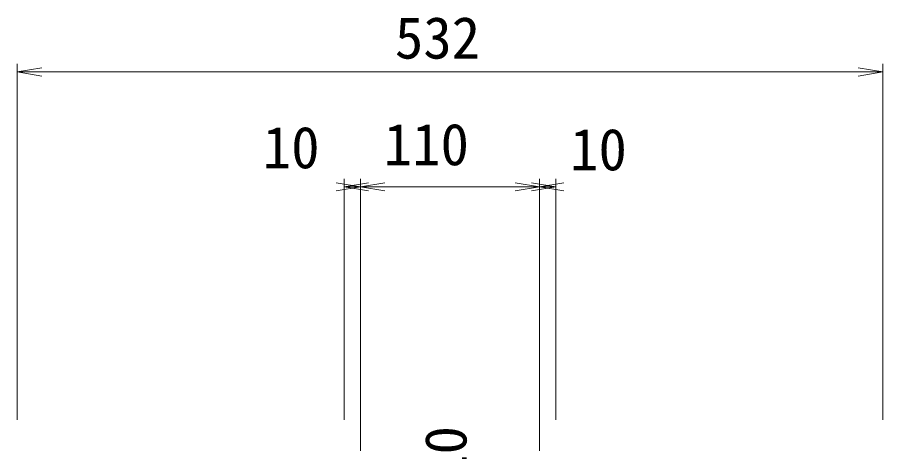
# Model space of a CAD drawing. Units: millimetres on the paper. Extents: x 0 to 841, y 0 to 594.
# Drawn here: x 469.8 to 523, y 480.9 to 507.6 of the extents above; entities that cross this region are included whole.
import ezdxf
from ezdxf.enums import TextEntityAlignment as Align

# ---------------------------------------------------------------- set-up
doc = ezdxf.new("R2010")
doc.units = ezdxf.units.MM
doc.layers.add('D-STR-DIM（寸法）', color=7, linetype='Continuous', lineweight=18)
doc.styles.add('ＭＳ ゴシック', font='')
doc.styles.get('ＭＳ ゴシック').set_extended_font_data('MS Gothic')

msp = doc.modelspace()

# ---------------------------------------------------------------- linework, layer by layer
at = {"layer": 'D-STR-DIM（寸法）'}
for p, q in [((469.783, 482.879), (469.783, 504.762)), ((522.952, 482.879), (522.952, 504.762)), ((469.783, 504.262), (471.283, 504.512)), ((469.783, 504.262), (469.983, 504.262)), ((471.283, 504.012), (469.783, 504.262)), ((469.983, 504.262), (522.752, 504.262)), ((521.452, 504.512), (522.952, 504.262)), ((522.952, 504.262), (521.452, 504.012)), ((522.952, 504.262), (522.752, 504.262)), ((489.867, 482.879), (489.867, 497.7)), ((490.867, 480.979), (490.867, 497.7)), ((490.867, 480.979), (490.867, 497.7)), ((501.867, 480.979), (501.867, 497.7)), ((501.867, 480.979), (501.867, 497.7)), ((502.867, 482.879), (502.867, 497.7)), ((489.367, 497.45), (490.867, 497.2)), ((490.867, 497.2), (489.367, 496.95)), ((489.867, 497.2), (491.367, 497.45)), ((489.867, 497.2), (490.067, 497.2)), ((491.367, 496.95), (489.867, 497.2)), ((490.667, 497.2), (490.067, 497.2)), ((490.867, 497.2), (490.667, 497.2)), ((490.867, 497.2), (492.367, 497.45)), ((490.867, 497.2), (491.067, 497.2)), ((492.367, 496.95), (490.867, 497.2)), ((491.067, 497.2), (501.667, 497.2)), ((500.367, 497.45), (501.867, 497.2)), ((501.867, 497.2), (500.367, 496.95)), ((501.367, 497.45), (502.867, 497.2)), ((502.867, 497.2), (501.367, 496.95)), ((501.867, 497.2), (501.667, 497.2)), ((501.867, 497.2), (503.367, 497.45)), ((501.867, 497.2), (502.067, 497.2)), ((503.367, 496.95), (501.867, 497.2)), ((502.067, 497.2), (502.667, 497.2)), ((502.867, 497.2), (502.667, 497.2))]:
    msp.add_line(p, q, dxfattribs=at)

# ---------------------------------------------------------------- texts
at = {"layer": 'D-STR-DIM（寸法）', "style": 'ＭＳ ゴシック'}
for s, p in [('532', (492.983, 504.312)), ('10', (484.864, 497.573)), ('110', (492.296, 497.761)), ('10', (503.744, 497.448))]:
    msp.add_text(s, height=2.566, dxfattribs=at).set_placement(p, align=Align.BOTTOM_LEFT)
msp.add_text('20', height=2.566, rotation=90, dxfattribs=at).set_placement((498.152, 479.014), align=Align.BOTTOM_LEFT)

doc.saveas('drawing.dxf')
